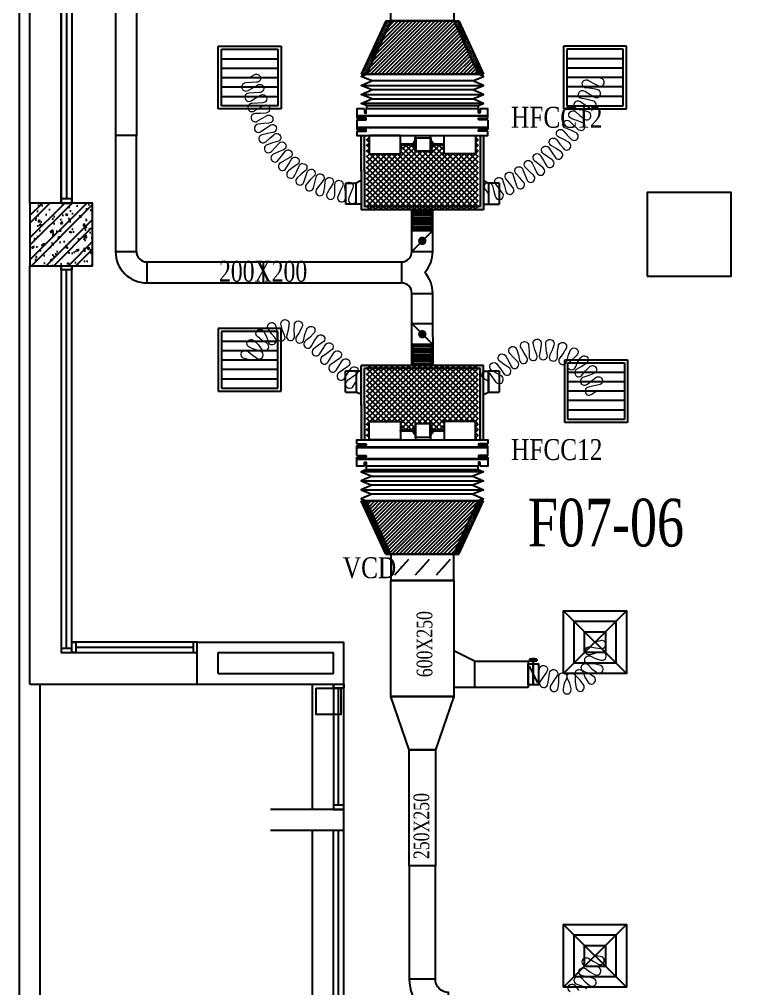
# Model space of a CAD drawing. Header units: metres. Extents: x 352651 to 1421851, y -87441 to -24441.
# Drawn here: x 902582 to 909531, y -72072 to -62804 of the extents above; entities that cross this region are included whole.
import ezdxf
from ezdxf.enums import TextEntityAlignment as Align

# ---------------------------------------------------------------- set-up
doc = ezdxf.new("R2010")
doc.units = ezdxf.units.M
doc.header["$LTSCALE"] = 300
doc.header["$MEASUREMENT"] = 0
for name, color, linetype in [('bat noi mem', 4, 'CONTINUOUS'), ('CUA', 8, 'CONTINUOUS'), ('CUAGIO', 2, 'CONTINUOUS'), ('KT', 1, 'CONTINUOUS'), ('NOITHAT', 145, 'CONTINUOUS'), ('THAY', 9, 'CONTINUOUS'), ('thiet bi', 11, 'CONTINUOUS'), ('TUONG', 7, 'CONTINUOUS'), ('vach', 6, 'CONTINUOUS')]:
    doc.layers.add(name, color=color, linetype=linetype)
doc.layers.add('noi mem', color=5, linetype='BATTING', lineweight=0)
doc.styles.add('PHU', font='vntimeh.shx', dxfattribs={"width": 0.8})
doc.styles.add('ROMANS', font='romans.shx', dxfattribs={"width": 0.75, "bigfont": 'romancvn.shx'})
doc.linetypes.add('BATTING', pattern='A,0.0001,-0.1,[134,ltypeshp.shx,S=0.1,R=0,X=-0.1,Y=0],-0.2,[134,ltypeshp.shx,S=0.1,R=180,X=0.1,Y=0],-0.1', length=0.4001)
pattern_1 = [(0, (445245.589, 217866.524), (6.25, -12.5), [0, -12.5])]
pattern_2 = [(0, (445245.589, -348603.133), (6.25, 12.5), [0, -12.5])]

# ---------------------------------------------------------------- blocks, each defined once
blk = doc.blocks.new('cot1')
at = {"layer": 'vach'}
blk.add_lwpolyline([(-400, -400), (400, -400), (400, 400), (-400, 400)], close=True, dxfattribs=at)
blk = doc.blocks.new('SAG')
at = {"layer": 'CUAGIO'}
for p, q in [((-300, 300), (-300, -300)), ((300, 300), (-300, 300)), ((300, -300), (300, 300)), ((-300, -300), (300, -300))]:
    blk.add_line(p, q, dxfattribs=at)
at = {"layer": 'CUAGIO', "color": 8}
for p, q in [((-270, 270), (-270, -270)), ((270, 270), (-270, 270)), ((-180, -270), (-180, 270)), ((-90, -270), (-90, 270)), ((0, -270), (0, 270)), ((90, -270), (90, 270)), ((180, -270), (180, 270)), ((270, -270), (270, 270)), ((-270, -270), (270, -270))]:
    blk.add_line(p, q, dxfattribs=at)
blk = doc.blocks.new('SAD')
at = {"layer": 'CUAGIO', "color": 8}
for p, q in [((-300, -300), (300, 300)), ((300, -300), (-300, 300))]:
    blk.add_line(p, q, dxfattribs=at)
at = {"layer": 'CUAGIO'}
blk.add_lwpolyline([(300, -300), (300, 300), (-300, 300), (-300, -300)], close=True, dxfattribs=at)
at = {"layer": 'CUAGIO', "color": 8}
for points in [[(200, -200), (200, 200), (-200, 200), (-200, -200)], [(100, -100), (100, 100), (-100, 100), (-100, -100)]]:
    blk.add_lwpolyline(points, close=True, dxfattribs=at)
blk = doc.blocks.new('1-van gio D200')
at = {"layer": 'CUAGIO'}
h = blk.add_hatch(dxfattribs=at)
h.set_pattern_fill('ANSI31', color=256, scale=100, style=0)
edge = h.paths.add_edge_path()
edge.add_ellipse((486127, -58494), major_axis=(-38.1, 0), ratio=0.310482, start_angle=0, end_angle=360, ccw=False)
for p, q in [((486167, -58437.3), (486087.1, -58277.5)), ((486127, -58257.4), (486127, -58494))]:
    blk.add_line(p, q, dxfattribs=at)
at = {"layer": 'CUAGIO', "const_width": 3}
for points in [[(486127, -58457.4), (486177, -58457.4), (486177, -58257.4), (486077, -58257.4), (486077, -58457.4), (486127, -58457.4)], [(486167, -58437.3), (486087.1, -58277.5)], [(486127, -58257.4), (486127, -58494)]]:
    blk.add_lwpolyline(points, dxfattribs=at)
at = {"layer": 'CUAGIO'}
blk.add_lwpolyline([(486177, -58457.4), (486077, -58457.4), (486077, -58257.4), (486177, -58257.4)], close=True, dxfattribs=at)
at = {"layer": 'CUAGIO', "const_width": 5.35}
blk.add_lwpolyline([(486130.7, -58357.4, -1), (486123.3, -58357.4, -1)], format="xyb", close=True, dxfattribs=at)
at = {"layer": 'CUAGIO', "extrusion": (0, 0, -1)}
blk.add_ellipse((486127, -58494), major_axis=(-38.1, 0), ratio=0.310482, start_param=-1.570796, end_param=4.712389, dxfattribs=at)
blk = doc.blocks.new('bac noi mem')
at = {"layer": 'bat noi mem'}
for p, q in [((493886.7, -64673), (493866.7, -64693)), ((494066.7, -64693), (493866.7, -64693)), ((493866.7, -64693), (493886.7, -64713)), ((494046.7, -64673), (493886.7, -64673)), ((494046.7, -64673), (494066.7, -64693)), ((494066.7, -64693), (494046.7, -64713)), ((493886.7, -64713), (493866.7, -64733)), ((494066.7, -64733), (493866.7, -64733)), ((493866.7, -64733), (493886.7, -64753)), ((493886.7, -64753), (493866.7, -64773)), ((494066.7, -64773), (493866.7, -64773)), ((493866.7, -64773), (493886.7, -64793)), ((494046.7, -64713), (493886.7, -64713)), ((494046.7, -64753), (493886.7, -64753)), ((494046.7, -64713), (494066.7, -64733)), ((494066.7, -64733), (494046.7, -64753)), ((494046.7, -64753), (494066.7, -64773)), ((494066.7, -64773), (494046.7, -64793)), ((493886.7, -64793), (493866.7, -64813)), ((494066.7, -64813), (493866.7, -64813)), ((493866.7, -64813), (493886.7, -64833)), ((493886.7, -64833), (493866.7, -64853)), ((494066.7, -64853), (493866.7, -64853)), ((493866.7, -64853), (493886.7, -64873)), ((494046.7, -64793), (493886.7, -64793)), ((494046.7, -64833), (493886.7, -64833)), ((494046.7, -64873), (493886.7, -64873)), ((494046.7, -64793), (494066.7, -64813)), ((494066.7, -64813), (494046.7, -64833)), ((494046.7, -64833), (494066.7, -64853)), ((494066.7, -64853), (494046.7, -64873))]:
    blk.add_line(p, q, dxfattribs=at)

msp = doc.modelspace()

# ---------------------------------------------------------------- hatches: boundary and pattern name
at = {"layer": 'CUAGIO'}
h = msp.add_hatch(dxfattribs=at)
h.set_pattern_fill('DOTS', color=256, scale=200, style=0)
h.set_pattern_definition(pattern_2)
h.paths.add_polyline_path([(905898.6, -63328), (905848.6, -63328), (906082.1, -62818), (906132.1, -62818)])
h = msp.add_hatch(dxfattribs=at)
h.set_pattern_fill('ANSI31', color=256, scale=200, style=0)
h.set_pattern_definition([(45, (85841.88, -89731.382), (-17.6776695, 17.6776695), [])])
h.paths.add_polyline_path([(906732.1, -62818), (906132.1, -62818), (905898.6, -63328), (906965.6, -63328)])
h = msp.add_hatch(dxfattribs=at)
h.set_pattern_fill('DOTS', color=256, scale=200, style=0)
h.set_pattern_definition(pattern_2)
h.paths.add_polyline_path([(906732.1, -62818), (906782, -62818), (907015.5, -63328), (906965.6, -63328)])
h = msp.add_hatch(dxfattribs=at)
h.set_pattern_fill('DOTS', color=256, scale=200, style=0)
h.set_pattern_definition([(0, (71491.795, -124687.96), (6.25, 12.5), [0, -12.5])])
h.paths.add_polyline_path([(907015.6, -63913.5), (906985.6, -63913.5), (906985.6, -64593.5), (905878.6, -64593.5), (905878.6, -64240.8), (905878.6, -63913.5), (905848.6, -63913.5), (905848.6, -64255.8), (905848.6, -64623.5), (907015.6, -64623.5)])
at = {"layer": 'CUAGIO', "ltscale": 1.5}
h = msp.add_hatch(dxfattribs=at)
h.set_pattern_fill('ANSI37', color=9, scale=300, angle=360, style=0)
h.set_pattern_definition([(45, (439053.63, -17763.867), (-26.5165043, 26.5165043), []), (135, (439053.63, -17763.867), (-26.5165043, -26.5165043), [])])
h.paths.add_polyline_path([(906965.6, -64623.5), (906965.6, -63913.5), (906939.5, -63913.5), (906939.5, -64088.5), (906639.5, -64088.5), (906639.5, -64005.5), (906534.3, -64005.5), (906534.3, -64021.2), (906523.7, -64021.2), (906523.7, -64037), (906513.8, -64037), (906513.8, -64061.9, -1), (906507.3, -64064), (906371.2, -64064, -1), (906364.7, -64061.9), (906364.7, -64037), (906354.8, -64037), (906354.8, -64021.2), (906344.3, -64021.2), (906344.3, -64005.5), (906224.6, -64005.5), (906224.6, -64088.5), (905924.6, -64088.5), (905924.6, -63913.5), (905898.6, -63913.5), (905898.6, -64255.8), (905898.6, -64623.5)])
at = {"layer": 'CUAGIO'}
h = msp.add_hatch(dxfattribs=at)
h.set_pattern_fill('DOTS', color=256, scale=200, style=0)
h.set_pattern_definition([(0, (71491.795, -6048.65), (6.25, -12.5), [0, -12.5])])
h.paths.add_polyline_path([(907015.6, -66823.1), (906985.6, -66823.1), (906985.6, -66143.1), (905878.6, -66143.1), (905878.6, -66495.8), (905878.6, -66823.1), (905848.6, -66823.1), (905848.6, -66480.8), (905848.6, -66113.1), (907015.6, -66113.1)])
at = {"layer": 'CUAGIO', "ltscale": 1.5}
h = msp.add_hatch(dxfattribs=at)
h.set_pattern_fill('ANSI37', color=9, scale=300, angle=360, style=0)
h.set_pattern_definition([(315, (439053.63, -112972.742), (-26.5165043, -26.5165043), []), (225, (439053.63, -112972.742), (-26.5165043, 26.5165043), [])])
h.paths.add_polyline_path([(906965.6, -66113.1), (906965.6, -66823.1), (906939.5, -66823.1), (906939.5, -66648.1), (906639.5, -66648.1), (906639.5, -66731.1), (906534.3, -66731.1), (906534.3, -66715.4), (906523.7, -66715.4), (906523.7, -66699.6), (906513.8, -66699.6), (906513.8, -66674.7, 1), (906507.3, -66672.6), (906371.2, -66672.6, 1), (906364.7, -66674.7), (906364.7, -66699.6), (906354.8, -66699.6), (906354.8, -66715.4), (906344.3, -66715.4), (906344.3, -66731.1), (906224.6, -66731.1), (906224.6, -66648.1), (905924.6, -66648.1), (905924.6, -66823.1), (905898.6, -66823.1), (905898.6, -66480.8), (905898.6, -66113.1)])
at = {"layer": 'CUAGIO'}
h = msp.add_hatch(dxfattribs=at)
h.set_pattern_fill('DOTS', color=256, scale=200, style=0)
h.set_pattern_definition(pattern_1)
h.paths.add_polyline_path([(905898.6, -67408.6), (905848.6, -67408.6), (906082.1, -67918.6), (906132.1, -67918.6)])
h = msp.add_hatch(dxfattribs=at)
h.set_pattern_fill('ANSI31', color=256, scale=200, style=0)
h.set_pattern_definition([(45, (85841.88, -88621.382), (-17.6776695, 17.6776695), [])])
h.paths.add_polyline_path([(906732.1, -67918.6), (906132.1, -67918.6), (905898.6, -67408.6), (906965.6, -67408.6)])
h = msp.add_hatch(dxfattribs=at)
h.set_pattern_fill('DOTS', color=256, scale=200, style=0)
h.set_pattern_definition(pattern_1)
h.paths.add_polyline_path([(906732.1, -67918.6), (906782, -67918.6), (907015.5, -67408.6), (906965.6, -67408.6)])
at = {"layer": 'NOITHAT', "linetype": 'Continuous'}
h = msp.add_hatch(dxfattribs=at)
h.set_pattern_fill('ANSI32,_O', color=256, scale=400)
h.set_pattern_definition([(45, (533084.75, -377850.56), (-106.066017, 106.066017), []), (45, (533155.46, -377850.56), (-106.066017, 106.066017), [])])
h.paths.add_polyline_path([(902982.1, -64959.6), (902982.1, -64559.6), (902682.1, -64559.6), (902682.1, -64959.6)])
h.paths.add_polyline_path([(903282.1, -64959.6), (903282.1, -64559.6), (902982.1, -64559.6), (902982.1, -64959.6)])
h.paths.add_polyline_path([(902982.1, -64959.6), (902982.1, -65159.6), (903282.1, -65159.6), (903282.1, -64959.6)])
h.paths.add_polyline_path([(902982.1, -65159.6), (902982.1, -64959.6), (902682.1, -64959.6), (902682.1, -65159.6)])
h = msp.add_hatch(dxfattribs=at)
h.set_pattern_fill('AR-CONC,_O', color=256, scale=30)
h.set_pattern_definition([(50, (533084.75, -377850.56), (215.178055, -18.82564), [22.5, -247.5]), (355, (533084.75, -377850.56), (-41.6254, 225.65764), [18, -198]), (100.4514, (533102.68, -377852.12), (173.552815, 206.83186), [19.12206, -210.34263]), (46.1842, (533084.75, -377790.56), (320.17231, -49.6557), [33.75, -371.25]), (96.6356, (533111.43, -377794.7), (280.39881, 292.23536), [28.68309, -315.5139]), (351.1842, (533084.75, -377790.56), (280.39858, 292.23558), [27, -297]), (21, (533114.75, -377805.56), (179.072116, -120.78567), [22.5, -247.5]), (326, (533114.75, -377805.56), (72.9946, 217.54501), [18, -198]), (71.4514, (533129.68, -377815.62), (252.06679, 96.75915), [19.12206, -210.34263]), (37.5, (533084.75, -377850.555), (3.647957, 99.868156), [0, -195.6, 0, -201, 0, -198.75]), (7.5, (533084.75, -377850.56), (78.920861, 118.323514), [0, -114.6, 0, -191.1, 0, -75.75]), (327.5, (533017.85, -377850.555), (160.146731, -6.766462), [0, -75, 0, -234, 0, -310.5]), (317.5, (532987.85, -377850.56), (174.95585, 30.031495), [0, -97.5, 0, -155.4, 0, -220.5])])
h.paths.add_polyline_path([(902982.1, -64959.6), (902982.1, -64559.6), (902682.1, -64559.6), (902682.1, -64959.6)])
h.paths.add_polyline_path([(903282.1, -64959.6), (903282.1, -64559.6), (902982.1, -64559.6), (902982.1, -64959.6)])
h.paths.add_polyline_path([(902982.1, -64959.6), (902982.1, -65159.6), (903282.1, -65159.6), (903282.1, -64959.6)])
h.paths.add_polyline_path([(902982.1, -65159.6), (902982.1, -64959.6), (902682.1, -64959.6), (902682.1, -65159.6)])

# ---------------------------------------------------------------- linework, layer by layer
at = {"layer": 'bat noi mem'}
for p, q in [((905898.6, -63328), (906965.6, -63328)), ((906965.6, -63328), (905898.6, -63328)), ((906915.6, -63392.3), (905948.6, -63392.3)), ((905848.6, -63435.1), (907015.6, -63435.1)), ((906915.6, -63478), (905948.6, -63478)), ((905848.6, -63520.9), (907015.6, -63520.9)), ((905948.6, -63563.7), (906915.6, -63563.7)), ((907015.6, -63606.6), (905848.6, -63606.6)), ((907015.6, -67130), (905848.6, -67130)), ((905948.6, -67172.9), (906915.6, -67172.9)), ((905848.6, -67215.8), (907015.6, -67215.8)), ((906915.6, -67258.6), (905948.6, -67258.6)), ((905848.6, -67301.5), (907015.6, -67301.5)), ((906915.6, -67344.3), (905948.6, -67344.3)), ((905898.6, -67408.6), (906965.6, -67408.6)), ((906965.6, -67408.6), (905898.6, -67408.6))]:
    msp.add_line(p, q, dxfattribs=at)
for points in [[(905898.6, -63628), (905848.6, -63606.6), (905948.6, -63563.7), (905848.6, -63520.9), (905948.6, -63478), (905848.6, -63435.1), (905948.6, -63392.3), (905848.6, -63349.4), (905898.6, -63328)], [(906965.6, -63628), (907015.6, -63606.6), (906915.6, -63563.7), (907015.6, -63520.9), (906915.6, -63478), (907015.6, -63435.1), (906915.6, -63392.3), (907015.6, -63349.4), (906965.6, -63328)], [(905898.6, -67108.6), (905848.6, -67130), (905948.6, -67172.9), (905848.6, -67215.8), (905948.6, -67258.6), (905848.6, -67301.5), (905948.6, -67344.3), (905848.6, -67387.2), (905898.6, -67408.6)], [(906965.6, -67108.6), (907015.6, -67130), (906915.6, -67172.9), (907015.6, -67215.8), (906915.6, -67258.6), (907015.6, -67301.5), (906915.6, -67344.3), (907015.6, -67387.2), (906965.6, -67408.6)]]:
    msp.add_lwpolyline(points, dxfattribs=at)
at = {"layer": 'CUA', "linetype": 'Continuous'}
for p, q in [((902982.1, -64559.6), (902982.1, -60559.6)), ((902982.1, -60559.6), (902982.1, -64559.6)), ((903032.1, -60599.6), (903032.1, -64519.6)), ((903082.1, -60559.6), (903082.1, -64559.6)), ((902982.1, -65159.6), (902982.1, -68859.6)), ((903032.1, -68819.6), (903032.1, -65199.6)), ((903082.1, -68859.6), (903082.1, -65159.6)), ((904282.1, -68759.6), (903082.1, -68759.6)), ((903082.1, -68859.6), (904282.1, -68859.6)), ((904242.1, -68809.6), (903122.1, -68809.6)), ((905582.1, -69159.6), (905582.1, -70359.6)), ((905632.1, -70319.6), (905632.1, -69199.6)), ((905682.1, -70359.6), (905682.1, -69159.6))]:
    msp.add_line(p, q, dxfattribs=at)
for points in [[(903082.1, -64559.6), (903082.1, -64519.6), (902982.1, -64519.6), (902982.1, -64559.6)], [(903082.1, -65159.6), (903082.1, -65199.6), (902982.1, -65199.6), (902982.1, -65159.6)], [(903082.1, -68759.6), (903122.1, -68759.6), (903122.1, -68859.6), (903082.1, -68859.6)], [(904282.1, -68759.6), (904242.1, -68759.6), (904242.1, -68859.6), (904282.1, -68859.6)], [(903082.1, -68859.6), (903082.1, -68819.6), (902982.1, -68819.6), (902982.1, -68859.6)], [(905682.1, -69159.6), (905682.1, -69199.6), (905582.1, -69199.6), (905582.1, -69159.6)], [(905682.1, -70359.6), (905682.1, -70319.6), (905582.1, -70319.6), (905582.1, -70359.6)]]:
    msp.add_lwpolyline(points, close=True, dxfattribs=at)
for points in [[(924676.9, -75959.6, -0.059599), (905582.1, -73780.3), (905582.1, -70559.6)], [(924675.5, -75909.7, -0.059473), (905632.1, -73739.9), (905632.1, -70559.6)], [(924674.2, -75859.7, -0.059348), (905682.1, -73699.5), (905682.1, -70559.6)]]:
    msp.add_lwpolyline(points, format="xyb", dxfattribs=at)
at = {"layer": 'CUAGIO'}
for p, q in [((903500.6, -57759.6), (903500.6, -63914)), ((903700.6, -58303.6), (903700.6, -63913.4)), ((906082.1, -62818), (905848.6, -63328)), ((906132.1, -62818), (905898.6, -63328)), ((906082.1, -62818), (906782, -62818)), ((906732.1, -62818), (906965.6, -63328)), ((906732.1, -62818), (906782, -62818)), ((906732.1, -62818), (906782, -62818)), ((906782, -62818), (907015.5, -63328)), ((907015.5, -63328), (905848.6, -63328)), ((905848.6, -63328), (907015.5, -63328)), ((905898.6, -63328), (906965.6, -63328)), ((906965.6, -63328), (905898.6, -63328)), ((903700.6, -63912.7), (903500.6, -63912.7)), ((903700.6, -63912.7), (903500.6, -63912.7)), ((905848.6, -64255.8), (905848.6, -63913.5)), ((905878.6, -64255.8), (905878.6, -63913.5)), ((905848.6, -64240.8), (905848.6, -64623.5)), ((905878.6, -64240.8), (905878.6, -64593.5)), ((905698.9, -64369.6), (905698.9, -64569.6)), ((905798.6, -64569.6), (905798.6, -64369.6)), ((905798.6, -64569.6), (905798.6, -64369.6)), ((905798.6, -64569.6), (905798.6, -64369.6)), ((907065.6, -64369.6), (907065.6, -64569.6)), ((907165.3, -64369.6), (907165.3, -64569.6)), ((905798.6, -64569.6), (905698.9, -64569.6)), ((907065.6, -64569.6), (907165.3, -64569.6)), ((906532.1, -65024.7), (906532.1, -64623.5)), ((906532.1, -65024.3), (906532.1, -64623.5)), ((906332.1, -65023.4), (906332.1, -64823.5)), ((906332.1, -64823.5), (906532.1, -64823.5)), ((906532.1, -64823.5), (906332.1, -65023.4)), ((906532.1, -64823.5), (906332.1, -64823.5)), ((906532.1, -64823.5), (906332.1, -64823.5)), ((906332.1, -65023.4), (906532.1, -65023.4)), ((906332.1, -65023.4), (906532.1, -65023.4)), ((903800.6, -65123.4), (906232.1, -65123.4)), ((903800.6, -65123.4), (903800.6, -65323.4)), ((904910.6, -65123.4), (904910.6, -65323.4)), ((906232.1, -65123.4), (906232.1, -65323.4)), ((903800.6, -65323.4), (906232.1, -65323.4)), ((906332.1, -65423.4), (906532.1, -65423.4)), ((906532.1, -65841.6), (906532.1, -65422.8)), ((906332.1, -65799), (906332.1, -65713.1)), ((906332.1, -65713.1), (906532.1, -65713.1)), ((906532.1, -65913.1), (906332.1, -65713.1)), ((906332.1, -65713.1), (906532.1, -65713.1)), ((906332.1, -65913.1), (906532.1, -65913.1)), ((906532.1, -65913.1), (906332.1, -65913.1)), ((905698.9, -66367), (905698.9, -66167)), ((905798.6, -66167), (905698.9, -66167)), ((905798.6, -66167), (905798.6, -66367)), ((905798.6, -66167), (905798.6, -66367)), ((905798.6, -66167), (905798.6, -66367)), ((905848.6, -66495.8), (905848.6, -66113.1)), ((905878.6, -66495.8), (905878.6, -66143.1)), ((907065.6, -66367), (907065.6, -66167)), ((907065.6, -66167), (907065.6, -66367)), ((907065.6, -66367), (907065.6, -66167)), ((907165.3, -66167), (907165.3, -66367)), ((907065.6, -66367), (907165.3, -66367)), ((905848.6, -66480.8), (905848.6, -66823.1)), ((905878.6, -66480.8), (905878.6, -66823.1)), ((907015.5, -67408.6), (905848.6, -67408.6)), ((906082.1, -67918.6), (905848.6, -67408.6)), ((905848.6, -67408.6), (907015.5, -67408.6)), ((905898.6, -67408.6), (906965.6, -67408.6)), ((906965.6, -67408.6), (905898.6, -67408.6)), ((906132.1, -67918.6), (905898.6, -67408.6)), ((906732.1, -67918.6), (906965.6, -67408.6)), ((906782, -67918.6), (907015.5, -67408.6)), ((906132.1, -67918.6), (906082.1, -67918.6)), ((906082.1, -67918.6), (906782, -67918.6)), ((906132.1, -67918.6), (906082.1, -67918.6)), ((906732.1, -67918.6), (906782, -67918.6)), ((906732.1, -67918.6), (906782, -67918.6)), ((906299, -67969.3), (906165.1, -68117.9)), ((906499, -67969.3), (906365.1, -68117.9)), ((906699, -67969.3), (906565.1, -68117.9)), ((906732.1, -68168.6), (906132.1, -68168.6)), ((906932.1, -68942.4), (906732.1, -68842.4)), ((906932.1, -68942.4), (907442.1, -68942.4)), ((906932.1, -68942.4), (906932.1, -69192.4)), ((907442.1, -68942.4), (907442.1, -69192.4)), ((907442.1, -69192.4), (906732.1, -69192.4)), ((906557.1, -71983.6), (906307.1, -71983.6))]:
    msp.add_line(p, q, dxfattribs=at)
at = {"layer": 'CUAGIO', "color": 2}
for p, q in [((906985.6, -63913.5), (906985.6, -64593.5)), ((907015.6, -63913.5), (907015.6, -64623.5)), ((906985.6, -64593.5), (905878.6, -64593.5)), ((907015.6, -64623.5), (905848.6, -64623.5)), ((906332.1, -64833.5), (906332.1, -64623.5)), ((906332.1, -64823.5), (906532.1, -64823.5)), ((906332.1, -66113.1), (906332.1, -65423.4)), ((906532.1, -65841.6), (906532.1, -66113.1)), ((907015.6, -66113.1), (905848.6, -66113.1)), ((906985.6, -66143.1), (905878.6, -66143.1)), ((906985.6, -66823.1), (906985.6, -66143.1)), ((907015.6, -66823.1), (907015.6, -66113.1))]:
    msp.add_line(p, q, dxfattribs=at)
at = {"layer": 'CUAGIO'}
for points in [[(906132.1, -62568), (906732.1, -62568), (906732.1, -62818), (906132.1, -62818)], [(903700.6, -63913.4), (903500.6, -63913.4), (903500.6, -65023.4), (903700.6, -65023.4)], [(906132.1, -68168.6), (906732.1, -68168.6), (906732.1, -67918.6), (906132.1, -67918.6)], [(906132.1, -68168.6), (906732.1, -68168.6), (906732.1, -69278.6), (906132.1, -69278.6)], [(907442.1, -68967.4), (907492.1, -68967.4), (907492.1, -69167.4), (907442.1, -69167.4)], [(906132.1, -69278.6), (906732.1, -69278.6), (906557.1, -69788.6), (906307.1, -69788.6)], [(906307.1, -69788.6), (906557.1, -69788.6), (906557.1, -70898.6), (906307.1, -70898.6)]]:
    msp.add_lwpolyline(points, close=True, dxfattribs=at)
for points in [[(905698.9, -64369.6), (905798.6, -64369.6)], [(905848.6, -64344.3), (905798.6, -64369.6)], [(907015.6, -64344.3), (907065.6, -64369.6)], [(907165.3, -64369.6), (907065.6, -64369.6)], [(905848.6, -64569.6), (905798.6, -64569.6)], [(907015.6, -64569.6), (907065.6, -64569.6)], [(905848.6, -66167), (905798.6, -66167)], [(907015.6, -66167), (907065.6, -66167)], [(907015.6, -66167), (907065.6, -66167)], [(907165.3, -66167), (907065.6, -66167)], [(905698.9, -66367), (905798.6, -66367)], [(905848.6, -66392.3), (905798.6, -66367)], [(907015.6, -66392.3), (907065.6, -66367)], [(906557.1, -71983.6), (906557.1, -70898.6), (906307.1, -70898.6), (906307.1, -71983.6)]]:
    msp.add_lwpolyline(points, dxfattribs=at)
for points, const_width in [([(906452.1, -64921.3, -1), (906412.1, -64921.3, -1)], 40), ([(906452.1, -65814, 1), (906412.1, -65814, 1)], 40), ([(906227.1, -68043.6, -1), (906237.1, -68043.6, -1)], 10), ([(906427.1, -68043.6, -1), (906437.1, -68043.6, -1)], 10), ([(906627.1, -68043.6, -1), (906637.1, -68043.6, -1)], 10)]:
    msp.add_lwpolyline(points, format="xyb", close=True, dxfattribs=dict(at, const_width=const_width))
at = {"layer": 'CUAGIO', "color": 8}
msp.add_lwpolyline([(905417.2, -69199.2), (905655, -69199.2), (905655, -69450.2), (905417.2, -69450.2)], close=True, dxfattribs=at)
at = {"layer": 'CUAGIO'}
msp.add_lwpolyline([(906557.1, -71983.6), (906307.1, -71983.6), (906307.1, -71983.6, 0.414214), (906682.1, -72358.6), (906682.1, -72358.6), (906682.1, -72108.6, -0.414214), (906557.1, -71983.6)], format="xyb", close=True, dxfattribs=at)
for centre, radius, start, end in [((903800.6, -65023.4), 300, 180, 270), ((903800.6, -65023.4), 100, 180, 270), ((906232.1, -65023.4), 100, 270, 0), ((906232.1, -65023.4), 300, 318.18969, 0), ((906232.1, -65423.4), 300, 0, 41.81031), ((906232.1, -65423.4), 100, 0, 90)]:
    msp.add_arc(centre, radius, start, end, dxfattribs=at)
at = {"layer": 'noi mem', "linetype": 'ByBlock', "ltscale": 1.5}
for points in [[(904782, -63359.6), (904826.4, -63333.7, -1.333333), (904848, -63405.5), (904796.7, -63408.5), (904745.4, -63411.5, 1.333333), (904767, -63483.3), (904811.5, -63457.4), (904855.9, -63431.6, -1.333333), (904877.5, -63503.4), (904826.2, -63506.4), (904774.9, -63509.4, 1.333333), (904796.5, -63581.2), (904840.9, -63555.3), (904885.4, -63529.5, -1.333333), (904907, -63601.3), (904855.7, -63604.3), (904804.4, -63607.3, 1.333333), (904826, -63679.1), (904870.4, -63653.2), (904914.8, -63627.4, -1.333333), (904936.5, -63699.2), (904885.2, -63702.2), (904833.8, -63705.1, 1.333333), (904855.5, -63776.9), (904899.9, -63751.1), (904943.8, -63724.9, -1.333333), (904966.2, -63796.5), (904915.1, -63799.9), (904863.7, -63806, 1.333333), (904889.5, -63876.4), (904932.7, -63847.9), (904973.7, -63817.4, -1.333333), (905003.1, -63886.4), (904952.7, -63894.9), (904902.3, -63906.3, 1.333333), (904935.3, -63973.7), (904975.2, -63940.8), (905012.8, -63906.2, -1.333333), (905049.3, -63971.7), (905000, -63985.4), (904951.1, -64002.1, 1.333333), (904990.9, -64065.6), (905027.2, -64028.7), (905061, -63990.4, -1.333333), (905104.1, -64051.8), (905056.6, -64070.6), (905009.6, -64092.2, 1.333333), (905055.8, -64151.2), (905088.1, -64110.8), (905117.7, -64069.2, -1.333333), (905167, -64125.7), (905121.7, -64149.3), (905077.2, -64175.8, 1.333333), (905129.4, -64229.6), (905157.2, -64186), (905182.3, -64141.5, -1.333333), (905237.2, -64192.6), (905194.6, -64220.8), (905153.2, -64251.8, 1.333333), (905210.7, -64299.9), (905233.8, -64253.7), (905254.1, -64206.8, -1.333333), (905314.1, -64251.8), (905274.7, -64284.4), (905236.7, -64319.5, 1.333333), (905298.9, -64361.3), (905317.1, -64312.9), (905332.4, -64264.2, -1.333333), (905396.7, -64302.7), (905360.9, -64339.2), (905326.8, -64378, 1.333333), (905393, -64413.2), (905406.1, -64363.1), (905416.2, -64313.1, -1.333333), (905484.2, -64344.7), (905452.4, -64384.7), (905422.5, -64426.9, 1.333333), (905492.1, -64454.9), (905499.8, -64403.8), (905504.6, -64352.9, -1.333333), (905575.6, -64377.3), (905548.1, -64420.4), (905522.8, -64465.5, 1.333333), (905594.9, -64486.1), (905597.3, -64434.4), (905596.8, -64383.4, -1.333333), (905669.9, -64400.2), (905647.1, -64445.9), (905626.6, -64493.4, 1.333333), (905700.5, -64506.4), (905697.4, -64454.7), (905692.8, -64403.5, -1.333333), (905767, -64414.4), (905748, -64462.2), (905728.9, -64509.9, 1.333333), (905803.1, -64520.8), (905798.6, -64469.6)], [(907065.6, -64469.6), (907034.9, -64428.9, -1.333333), (907102.2, -64395.8), (907115.6, -64444.9), (907129.1, -64494, 1.333333), (907196.4, -64460.9), (907165.7, -64420.3), (907135, -64379.7, -1.333333), (907202.3, -64346.6), (907215.8, -64395.7), (907229.3, -64444.8, 1.333333), (907296.6, -64411.6), (907265.9, -64371), (907234.3, -64331.4, -1.333333), (907300.8, -64296.6), (907315.3, -64345.2), (907331.8, -64393.6, 1.333333), (907397, -64356.5), (907363.8, -64317.6), (907329.5, -64280.3, -1.333333), (907393.4, -64240.9), (907411.3, -64288.2), (907431.3, -64335.3, 1.333333), (907493.6, -64293.7), (907457.7, -64257.2), (907420.8, -64222.5, -1.333333), (907481.7, -64178.6), (907503, -64224.6), (907526.3, -64270.1, 1.333333), (907585.5, -64224.1), (907547.1, -64190.3), (907507.8, -64158.3, -1.333333), (907565.3, -64110.2), (907589.9, -64154.5), (907616.3, -64198.3, 1.333333), (907672.1, -64148.1), (907631.3, -64117.2), (907589.9, -64088.1, -1.333333), (907643.8, -64035.9), (907671.5, -64078.4), (907701, -64120.1, 1.333333), (907753, -64066.1), (907710.2, -64038.2), (907666.7, -64012.1, -1.333333), (907716.8, -63956.3), (907747.4, -63996.6), (907779.9, -64036.1, 1.333333), (907827.9, -63978.5), (907783.1, -63953.7), (907737.9, -63930.9, -1.333333), (907783.8, -63871.6), (907817.3, -63909.6), (907852.5, -63946.7, 1.333333), (907896.3, -63885.8), (907849.9, -63864.3), (907803.1, -63844.7, -1.333333), (907844.7, -63782.3), (907880.8, -63817.8), (907918.6, -63852.3, 1.333333), (907957.8, -63788.4), (907910, -63770.3), (907862, -63754.1, -1.333333), (907898.9, -63688.8), (907937.5, -63721.7), (907977.7, -63753.4, 1.333333), (908012.3, -63686.8), (907963.3, -63672.2), (907914.2, -63659.5, -1.333333), (907946.4, -63591.8), (907987.2, -63621.8), (908029.5, -63650.5, 1.333333), (908059.3, -63581.6), (908009.3, -63570.5), (907959.5, -63561.4, -1.333333), (907986.7, -63491.5), (908029.6, -63518.5), (908073.9, -63544.2, 1.333333), (908098.6, -63473.3), (908048, -63465.8), (907997.5, -63459.7, -1.333333), (908020.4, -63388.3), (908065.1, -63412.7), (908109.8, -63437.1, 1.333333), (908132.7, -63365.7), (908082.1, -63359.6)], [(904782.1, -66059.6), (904733.1, -66045.9, -1.333333), (904766.7, -65978.8), (904807, -66010), (904847.2, -66041.2, 1.333333), (904881, -65974.2), (904832, -65960.4), (904783.8, -65940.9, -1.333333), (904824.5, -65877.9), (904862.1, -65913.9), (904892, -65953.8, 1.333333), (904942, -65897.9), (904899, -65872.6), (904859.1, -65839.2, -1.333333), (904917.3, -65791.8), (904942, -65837.5), (904958.2, -65884.7, 1.333333), (905022.9, -65846.9), (904989.8, -65809.6), (904962.2, -65765.5, -1.333333), (905032, -65738.3), (905041.5, -65789.4), (905042.4, -65839.3, 1.333333), (905115.7, -65823.3), (905095.6, -65777.6), (905082.8, -65727.2, -1.333333), (905157.7, -65722.7), (905151, -65774.3), (905136.5, -65822.1, 1.333333), (905211.1, -65829.3), (905206.1, -65779.7), (905209.5, -65727.8, -1.333333), (905282.1, -65746.6), (905259.8, -65793.6), (905231.3, -65834.6, 1.333333), (905300.1, -65864.5), (905310.6, -65815.7), (905329.8, -65767.3, -1.333333), (905393.1, -65807.6), (905357.4, -65845.4), (905317.7, -65875.9, 1.333333), (905374.2, -65925.3), (905399.1, -65881.9), (905426.8, -65839.2, -1.333333), (905480.8, -65891.2), (905439.1, -65920.5), (905397.3, -65949.7, 1.333333), (905451.3, -66001.7), (905479, -65959), (905506.7, -65916.2, -1.333333), (905560.7, -65968.3), (905518.9, -65997.5), (905477.2, -66026.7, 1.333333), (905531.2, -66078.8), (905558.9, -66036), (905586.6, -65993.2, -1.333333), (905640.6, -66045.3), (905598.8, -66074.5), (905557.1, -66103.7, 1.333333), (905611.1, -66155.8), (905638.8, -66113), (905666.5, -66070.2, -1.333333), (905720.4, -66122.3), (905678.7, -66151.5), (905637, -66180.7, 1.333333), (905691, -66232.8), (905718.7, -66190), (905746.3, -66147.3, -1.333333), (905800.3, -66199.3), (905758.6, -66228.5), (905716.9, -66257.8, 1.333333), (905770.9, -66309.8), (905798.6, -66267)], [(907065.6, -66267), (907022.1, -66240.3, -1.333333), (907073.2, -66185.4), (907103, -66226.8), (907132.8, -66268.2, 1.333333), (907183.9, -66213.2), (907140.4, -66186.5), (907097, -66159.8, -1.333333), (907148.1, -66104.9), (907177.9, -66146.2), (907207, -66187.7, 1.333333), (907258.7, -66133.4), (907215.8, -66106.4), (907174.8, -66074.9, -1.333333), (907231.1, -66025.4), (907257.1, -66070.1), (907277.3, -66116.2, 1.333333), (907338.6, -66072.9), (907302, -66038.4), (907268.5, -65999, -1.333333), (907334.1, -65962.5), (907350, -66011.7), (907360.1, -66061, 1.333333), (907429.1, -66031.6), (907400.6, -65990.2), (907376.2, -65944.6, -1.333333), (907447.9, -65922.7), (907453.1, -65974.1), (907452.6, -66024.4, 1.333333), (907526.3, -66010.2), (907507.1, -65963.8), (907492.9, -65914, -1.333333), (907567.6, -65907.8), (907561.9, -65959.1), (907550.8, -66008.2, 1.333333), (907625.8, -66009.9), (907616.8, -65960.4), (907613.4, -65908.8, -1.333333), (907687.8, -65918.4), (907671.3, -65967.4), (907650.2, -66013, 1.333333), (907723.1, -66030.4), (907724.8, -65980.2), (907732.3, -65929, -1.333333), (907803, -65954.1), (907776.6, -65998.5), (907746.3, -66038.6, 1.333333), (907813.9, -66071), (907826.2, -66022.3), (907844.3, -65973.8, -1.333333), (907908.1, -66013.2), (907873, -66051.1), (907834.9, -66083.9, 1.333333), (907894.2, -66129.9), (907916.4, -66084.8), (907944.3, -66041.2, -1.333333), (907998.4, -66093.2), (907956.1, -66122.8), (907911.9, -66146.9, 1.333333), (907960.2, -66204.3), (907991.5, -66164.9), (908027.9, -66128.2, -1.333333), (908069.9, -66190.3), (908022.2, -66210.4), (907974, -66224.7, 1.333333), (908009.1, -66290.9), (908048, -66259), (908089.7, -66229.6, -1.333333), (908120.1, -66298.1), (908070.3, -66309.3), (908020.5, -66320.3, 1.333333), (908050.7, -66388.9), (908092.4, -66359.6)], [(907542.1, -69067.4), (907550.3, -69016.8, -1.333333), (907619.9, -69044.9), (907590.7, -69087), (907561.6, -69129.2, 1.333333), (907631.1, -69157.3), (907639.4, -69106.7), (907647.7, -69056.1, -1.333333), (907717.2, -69084.2), (907688.1, -69126.3), (907660, -69170.1, 1.333333), (907730.3, -69196), (907737.3, -69144.4), (907735, -69094.5, -1.333333), (907808.7, -69107.9), (907788.9, -69153.9), (907778, -69205.2, 1.333333), (907853, -69204.5), (907841.3, -69153.4), (907820.6, -69107.8, -1.333333), (907894.1, -69093), (907892.7, -69143.1), (907901.6, -69194.8, 1.333333), (907971, -69166.4), (907941.2, -69123.2), (907905.1, -69088.6, -1.333333), (907967.9, -69047.6), (907985.1, -69094.6), (908012.5, -69139.4, 1.333333), (908066.5, -69087.3), (908022.8, -69058.2), (907976.5, -69039.4, -1.333333), (908019.7, -68978.1), (908053, -69015.4), (908095.1, -69046.8, 1.333333), (908126, -68978.5), (908074.6, -68967.6), (908024.6, -68967.3, -1.333333), (908042, -68894.3), (908086.8, -68916.7), (908137.5, -68930.3, 1.333333), (908140.9, -68855.4), (908089.2, -68864.3), (908040.1, -68878.9, -1.333333), (908035.1, -68804), (908085.7, -68811.9), (908136.3, -68819.8, 1.333333), (908131.3, -68745), (908082.1, -68759.6)], [(908004.5, -72073.8), (907958.2, -72050.3), (907911, -72032.2, -1.333333), (907952.6, -71969.7), (907987.6, -72006.3), (908027, -72039.8, 1.333333), (908062.3, -71973.6), (908012.5, -71959.5), (907962.7, -71950.8, -1.333333), (907991.4, -71881.5), (908032.8, -71910.6), (908076.9, -71936.8, 1.333333), (908100.4, -71865.6), (908049.4, -71860.3), (907998.4, -71855.3, -1.333333), (908021.6, -71784), (908065.8, -71809.9), (908109.9, -71835.9, 1.333333), (908133.1, -71764.6), (908082.1, -71759.6)], [(907844.7, -72102.1, -1.333333), (907897.5, -72048.8), (907924.8, -72091.4)]]:
    msp.add_lwpolyline(points, format="xyb", dxfattribs=at)
at = {"layer": 'THAY'}
for p, q in [((902582.1, -76159.6), (902582.1, -56359.6)), ((902682.1, -69159.6), (902682.1, -65159.6)), ((902682.1, -69159.6), (904282.1, -69159.6)), ((902782.1, -75959.6), (902782.1, -69159.6)), ((905382.1, -70359.6), (905382.1, -69159.6))]:
    msp.add_line(p, q, dxfattribs=at)
at = {"layer": 'THAY', "linetype": 'Continuous'}
msp.add_line((902682.1, -64559.6), (902682.1, -60559.6), dxfattribs=at)
at = {"layer": 'THAY'}
msp.add_lwpolyline([(924682.1, -76159.6, -0.0601), (905382.1, -73941.6), (905382.1, -70559.6)], format="xyb", dxfattribs=at)
at = {"layer": 'thiet bi'}
for p, q in [((905898.6, -63628), (906965.6, -63628)), ((905898.6, -63628), (905898.6, -63659.5)), ((906965.6, -63628), (906965.6, -63659.5)), ((907057.6, -63725.5), (905806.6, -63725.5)), ((907057.6, -63730.5), (905806.6, -63730.5)), ((907057.6, -63836.5), (905806.6, -63836.5)), ((907057.6, -63841.5), (905806.6, -63841.5)), ((906367.9, -63935.6), (906367.9, -63913.5)), ((906371.2, -63937.9), (906371.2, -64064)), ((906507.3, -63937.9), (906507.3, -64064)), ((906510.6, -63935.6), (906510.6, -63913.5)), ((906344.3, -63996.4), (906224.6, -63996.4)), ((906224.6, -63996.4), (906224.6, -64005.5)), ((906344.3, -64005.5), (906224.6, -64005.5)), ((906354.8, -63980.8), (906344.3, -63980.8)), ((906344.3, -63980.8), (906344.3, -64021.2)), ((906354.8, -64021.2), (906344.3, -64021.2)), ((906364.7, -63965), (906354.8, -63965)), ((906354.8, -63965), (906354.8, -64037)), ((906364.7, -64037), (906354.8, -64037)), ((906513.8, -63965), (906523.7, -63965)), ((906513.8, -64037), (906523.7, -64037)), ((906523.7, -63965), (906523.7, -64037)), ((906523.7, -63980.8), (906534.3, -63980.8)), ((906523.7, -64021.2), (906534.3, -64021.2)), ((906534.3, -63980.8), (906534.3, -64021.2)), ((906639.5, -63996.4), (906534.3, -63996.4)), ((906639.5, -64005.5), (906534.3, -64005.5)), ((906344.3, -66731.1), (906224.6, -66731.1)), ((906224.6, -66740.2), (906224.6, -66731.1)), ((906344.3, -66755.8), (906344.3, -66715.4)), ((906354.8, -66715.4), (906344.3, -66715.4)), ((906354.8, -66771.6), (906354.8, -66699.6)), ((906364.7, -66699.6), (906354.8, -66699.6)), ((906371.2, -66798.7), (906371.2, -66672.6)), ((906507.3, -66798.7), (906507.3, -66672.6)), ((906513.8, -66699.6), (906523.7, -66699.6)), ((906523.7, -66771.6), (906523.7, -66699.6)), ((906523.7, -66715.4), (906534.3, -66715.4)), ((906534.3, -66755.8), (906534.3, -66715.4)), ((906639.5, -66731.1), (906534.3, -66731.1)), ((906344.3, -66740.2), (906224.6, -66740.2)), ((906354.8, -66755.8), (906344.3, -66755.8)), ((906364.7, -66771.6), (906354.8, -66771.6)), ((906367.9, -66801), (906367.9, -66823.1)), ((906510.6, -66801), (906510.6, -66823.1)), ((906513.8, -66771.6), (906523.7, -66771.6)), ((906523.7, -66755.8), (906534.3, -66755.8)), ((906639.5, -66740.2), (906534.3, -66740.2)), ((907057.6, -66895.1), (905806.6, -66895.1)), ((907057.6, -66900.1), (905806.6, -66900.1)), ((907057.6, -67006.1), (905806.6, -67006.1)), ((907057.6, -67011.1), (905806.6, -67011.1)), ((905898.6, -67108.6), (905898.6, -67077.1)), ((906965.6, -67108.6), (906965.6, -67077.1)), ((905898.6, -67108.6), (906965.6, -67108.6))]:
    msp.add_line(p, q, dxfattribs=at)
for points in [[(905880.6, -63659.5), (905806.6, -63659.5), (905806.6, -63747)], [(906967.6, -63659.5), (905896.6, -63659.5)], [(907057.6, -63747), (907057.6, -63659.5), (906983.6, -63659.5)], [(905806.6, -63763), (905806.6, -63858)], [(907057.6, -63763), (907057.6, -63858)], [(905806.6, -63874), (905806.6, -63913.5), (907057.6, -63913.5), (907057.6, -63874)], [(905806.6, -66862.6), (905806.6, -66823.1), (907057.6, -66823.1), (907057.6, -66862.6)], [(905806.6, -66973.6), (905806.6, -66878.6)], [(907057.6, -66973.6), (907057.6, -66878.6)], [(905880.6, -67077.1), (905806.6, -67077.1), (905806.6, -66989.6)], [(907057.6, -66989.6), (907057.6, -67077.1), (906983.6, -67077.1)], [(906967.6, -67077.1), (905896.6, -67077.1)]]:
    msp.add_lwpolyline(points, dxfattribs=at)
for points in [[(905880.6, -63659.5), (905880.6, -63691.5, 1), (905896.6, -63691.5), (905896.6, -63659.5)], [(906983.6, -63659.5), (906983.6, -63691.5, -1), (906967.6, -63691.5), (906967.6, -63659.5)], [(905806.6, -63763), (905888.6, -63763, 1), (905888.6, -63747), (905806.6, -63747)], [(907057.6, -63763), (906975.6, -63763, -1), (906975.6, -63747), (907057.6, -63747)], [(905806.6, -63874), (905888.6, -63874, 1), (905888.6, -63858), (905806.6, -63858)], [(907057.6, -63874), (906975.6, -63874, -1), (906975.6, -63858), (907057.6, -63858)], [(905806.6, -66862.6), (905888.6, -66862.6, -1), (905888.6, -66878.6), (905806.6, -66878.6)], [(907057.6, -66862.6), (906975.6, -66862.6, 1), (906975.6, -66878.6), (907057.6, -66878.6)], [(905806.6, -66973.6), (905888.6, -66973.6, -1), (905888.6, -66989.6), (905806.6, -66989.6)], [(907057.6, -66973.6), (906975.6, -66973.6, 1), (906975.6, -66989.6), (907057.6, -66989.6)], [(905880.6, -67077.1), (905880.6, -67045.1, -1), (905896.6, -67045.1), (905896.6, -67077.1)], [(906983.6, -67077.1), (906983.6, -67045.1, 1), (906967.6, -67045.1), (906967.6, -67077.1)]]:
    msp.add_lwpolyline(points, format="xyb", dxfattribs=at)
for points in [[(905924.6, -64088.5), (906224.6, -64088.5), (906224.6, -63913.5), (905924.6, -63913.5)], [(906513.8, -64064), (906364.7, -64064), (906364.7, -63937.9), (906513.8, -63937.9)], [(906939.5, -64088.5), (906639.5, -64088.5), (906639.5, -63913.5), (906939.5, -63913.5)], [(905924.6, -66648.1), (906224.6, -66648.1), (906224.6, -66823.1), (905924.6, -66823.1)], [(906513.8, -66672.6), (906364.7, -66672.6), (906364.7, -66798.7), (906513.8, -66798.7)], [(906939.5, -66648.1), (906639.5, -66648.1), (906639.5, -66823.1), (906939.5, -66823.1)]]:
    msp.add_lwpolyline(points, close=True, dxfattribs=at)
for centre, start, end in [((906367.9, -63939), 18.04953, 161.95047), ((906510.6, -63939), 18.04953, 161.95047), ((906367.9, -64063), 198.04953, 341.95047), ((906510.6, -64063), 198.04953, 341.95047), ((906367.9, -66673.6), 18.04953, 161.95047), ((906510.6, -66673.6), 18.04953, 161.95047), ((906367.9, -66797.6), 198.04953, 341.95047), ((906510.6, -66797.6), 198.04953, 341.95047)]:
    msp.add_arc(centre, 3.41, start, end, dxfattribs=at)
at = {"layer": 'TUONG'}
for p, q in [((904282.1, -68759.6), (905682.1, -68759.6)), ((904282.1, -69159.6), (904282.1, -68759.6)), ((905682.1, -69159.6), (905682.1, -68759.6)), ((904482.1, -68859.6), (905582.1, -68859.6)), ((904482.1, -69059.6), (904482.1, -68859.6)), ((905582.1, -69059.6), (905582.1, -68859.6)), ((904482.1, -69059.6), (905582.1, -69059.6)), ((904282.1, -69159.6), (905682.1, -69159.6)), ((905682.1, -70359.6), (904982.1, -70359.6)), ((905682.1, -70559.6), (905682.1, -70359.6)), ((905682.1, -70559.6), (904982.1, -70559.6))]:
    msp.add_line(p, q, dxfattribs=at)
at = {"layer": 'vach'}
msp.add_lwpolyline([(902682.1, -65159.6), (903282.1, -65159.6), (903282.1, -64559.6), (902682.1, -64559.6)], close=True, dxfattribs=at)

# ---------------------------------------------------------------- block references
at = {"layer": 'CUAGIO', "xscale": -1}
for p, rotation in [((904782, -63359.6), 270), ((908092.4, -66359.6), 90)]:
    msp.add_blockref('SAG', p, dxfattribs=dict(at, rotation=rotation))
at = {"layer": 'CUAGIO'}
for name, p, rotation in [('SAG', (908082.1, -63359.6), 90), ('SAG', (904782.1, -66059.6), 270), ('1-van gio D200', (1393619.1, -127424.8), 180)]:
    msp.add_blockref(name, p, dxfattribs=dict(at, rotation=rotation))
for p in [(412465.4, 49.5), (412465.4, -1240.1)]:
    msp.add_blockref('bac noi mem', p, dxfattribs=at)
at = {"layer": 'CUAGIO', "xscale": -1}
for p in [(908082.1, -68759.6), (908082.1, -71759.6)]:
    msp.add_blockref('SAD', p, dxfattribs=at)
at = {"layer": 'vach'}
msp.add_blockref('cot1', (908982.1, -64859.6), dxfattribs=at)

# ---------------------------------------------------------------- texts
at = {"layer": 'CUAGIO', "color": 2, "style": 'PHU', "width": 0.75}
msp.add_text('200x200', height=200, dxfattribs=at).set_placement((904910.6, -65312.3), align=Align.CENTER)
for s, p in [('600x250', (906527.9, -68778.1)), ('250x250', (906498.6, -70517.8))]:
    msp.add_text(s, height=150, rotation=90, dxfattribs=at).set_placement(p, align=Align.CENTER)
at = {"layer": 'CUAGIO', "color": 2, "char_height": 200, "style": 'PHU'}
for s, insert, width, attachment_point in [('hfcc12', (907280.2, -63639.7), 924.737, 1), ('hfcc12', (907280.2, -67020.3), 924.737, 7), ('VCD', (905672.4, -68152), 439.881, 7)]:
    msp.add_mtext(s, dxfattribs=dict(at, insert=insert, width=width, attachment_point=attachment_point))
at = {"layer": 'KT', "ltscale": 1.5, "insert": (907440.3, -67388), "char_height": 456.096, "width": 2517.297, "attachment_point": 1, "style": 'ROMANS'}
msp.add_mtext('{\\fTimes New Roman|b0|i0|c0|p18;F07-06}', dxfattribs=at)

doc.saveas('drawing.dxf')
